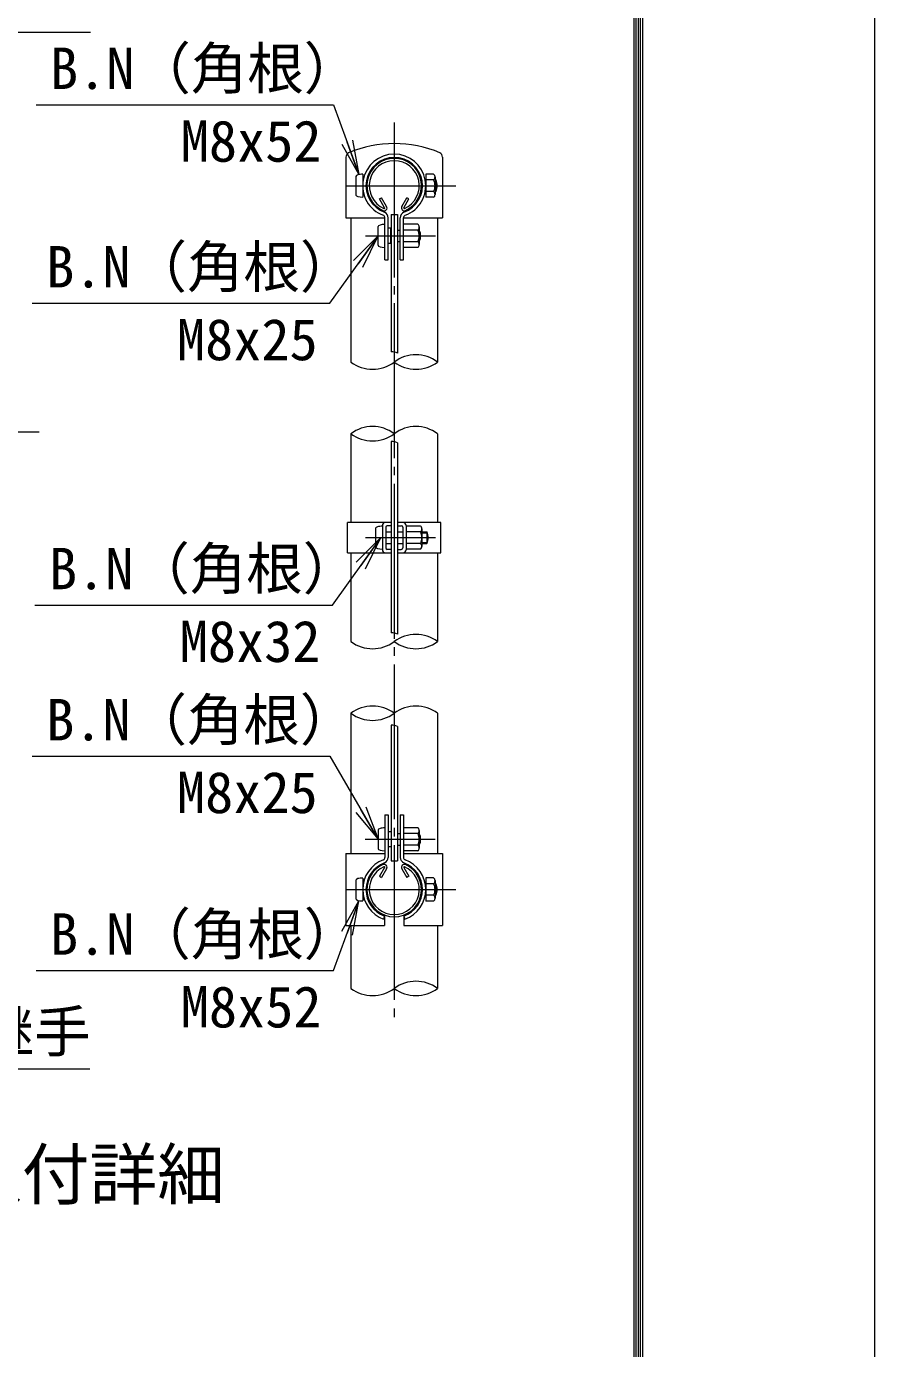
# Model space of a CAD drawing. Units: millimetres, scale not verified. Extents: x -12600 to 12600, y -8910 to 8910.
# Drawn here: x 9642 to 12600, y 101 to 4712 of the extents above; entities that cross this region are included whole.
import ezdxf
from ezdxf.enums import TextEntityAlignment as Align

# ---------------------------------------------------------------- set-up
doc = ezdxf.new("R2010")
doc.units = ezdxf.units.MM
doc.header["$LTSCALE"] = 30
doc.linetypes.add('LONG_CHAIN', pattern=[21, 18, -1, 1, -1])
for name, color, linetype, lineweight in [('0-0_D-TTL', 7, 'Continuous', 9), ('0-1_D-TTL-TXT', 7, 'Continuous', 9), ('0-3_D-STR1', 1, 'Continuous', 9), ('0-6_D-BMK', 2, 'LONG_CHAIN', 9), ('0-7_D-STR3', 3, 'Continuous', 9), ('0-9_D-STR-DIM', 7, 'Continuous', 9), ('0-A_0', 7, 'Continuous', 9), ('0-D_D-STR-TXT', 7, 'Continuous', 9)]:
    doc.layers.add(name, color=color, linetype=linetype, lineweight=lineweight)
doc.styles.add('ＭＳ ゴシック', font='')
doc.styles.get('ＭＳ ゴシック').set_extended_font_data('MS Gothic')

# ---------------------------------------------------------------- blocks, each defined once
blk = doc.blocks.new('_Open')
at = {"layer": '0-A_0'}
blk.add_line((-30, 5), (0, 0), dxfattribs=at)
blk.add_lwpolyline([(-30, -5), (0, 0), (-30, 0)], dxfattribs=at)

msp = doc.modelspace()

# ---------------------------------------------------------------- linework, layer by layer
at = {"layer": '0-0_D-TTL', "color": 2}
msp.add_lwpolyline([(-12600, 8910), (12600, 8910), (12600, -8910), (-12600, -8910)], close=True, dxfattribs=at)
at = {"layer": '0-0_D-TTL'}
for points in [[(-11790, 8250), (11790, 8250), (11790, -8250), (-11790, -8250)], [(-11782.5, 8242.5), (11782.5, 8242.5), (11782.5, -8242.5), (-11782.5, -8242.5)], [(-11775, 8235), (11775, 8235), (11775, -8235), (-11775, -8235)], [(-11767.5, 8227.5), (11767.5, 8227.5), (11767.5, -8227.5), (-11767.5, -8227.5)], [(-11760, 8220), (11760, 8220), (11760, -8220), (-11760, -8220)]]:
    msp.add_lwpolyline(points, close=True, dxfattribs=at)
at = {"layer": '0-3_D-STR1'}
for p, q in [((10873.65, 4110.36), (10880.59, 4114.37)), ((10891.19, 4079.97), (10873.65, 4110.36)), ((10898.14, 4083.98), (10880.59, 4114.37)), ((10950.98, 4083.98), (10968.53, 4114.37)), ((10957.93, 4079.97), (10975.47, 4110.36)), ((10975.47, 4110.36), (10968.53, 4114.37)), ((10773.31, 4044.13), (10773.31, 3541.63)), ((11075.81, 4044.13), (11075.81, 3541.63)), ((10773.31, 3291.63), (10773.31, 2981.59)), ((11075.81, 3291.63), (11075.81, 2981.59)), ((10773.31, 2876.6), (10773.31, 2566.63)), ((11075.81, 2876.6), (11075.81, 2566.63)), ((10773.31, 2316.63), (10773.31, 1826.88)), ((11075.81, 2316.63), (11075.81, 1826.88)), ((10891.19, 1778.53), (10873.65, 1748.14)), ((10898.14, 1774.52), (10880.59, 1744.13)), ((10950.98, 1774.52), (10968.53, 1744.13)), ((10957.93, 1778.53), (10975.47, 1748.14)), ((10873.65, 1748.14), (10880.59, 1744.13)), ((10975.47, 1748.14), (10968.53, 1744.13)), ((10773.31, 1576.88), (10773.31, 1356.88)), ((11075.81, 1576.88), (11075.81, 1356.88))]:
    msp.add_line(p, q, dxfattribs=at)
for centre, radius, start, end in [((10924.56, 4156.63), 95.25, 294.32478, 245.67522), ((10924.56, 4156.63), 87.23, 294.32478, 245.67522), ((10889.46, 4078.97), 10.03, 245.67522, 30), ((10889.46, 4078.97), 2, 245.67522, 30), ((10959.66, 4078.97), 10.03, 150, 294.32478), ((10959.66, 4078.97), 2, 150, 294.32478), ((10924.56, 1701.88), 95.25, 114.32478, 65.67522), ((10924.56, 1701.88), 87.23, 114.32478, 65.67522), ((10889.46, 1779.53), 10.03, 330, 114.32478), ((10889.46, 1779.53), 2, 330, 114.32478), ((10959.66, 1779.53), 10.03, 65.67522, 210), ((10959.66, 1779.53), 2, 65.67522, 210)]:
    msp.add_arc(centre, radius, start, end, dxfattribs=at)
at = {"layer": '0-6_D-BMK'}
for p, q in [((10924.56, 4376.63), (10924.56, 1231.63)), ((10759.42, 4156.63), (11139.1, 4156.63)), ((10824.42, 3981.63), (11068.81, 3981.63)), ((10824.36, 2929.1), (11068.75, 2929.1)), ((10833.31, 2929.1), (11063.31, 2929.1)), ((10823.36, 1876.88), (11067.76, 1876.88)), ((10759.42, 1701.88), (11139.1, 1701.88))]:
    msp.add_line(p, q, dxfattribs=at)
at = {"layer": '0-7_D-STR3'}
for p, q in [((10756.31, 4256.66), (10756.31, 4044.13)), ((11092.81, 4256.66), (11092.81, 4044.13)), ((10814.56, 4196.63), (10814.56, 4116.63)), ((11062.06, 4197.13), (11034.56, 4197.13)), ((11034.56, 4197.13), (11034.56, 4116.13)), ((10790.56, 4189.13), (10790.56, 4124.13)), ((10816.39, 4176.63), (10814.56, 4176.63)), ((11034.56, 4176.63), (11032.73, 4176.63)), ((11062.06, 4176.88), (11034.56, 4176.88)), ((11067.06, 4187.8), (11067.06, 4126.07)), ((11067.06, 4176.63), (11069.56, 4176.63)), ((11067.06, 4176.63), (11069.56, 4176.63)), ((11067.06, 4173.24), (11071.18, 4173.24)), ((11069.56, 4176.63), (11069.56, 4136.63)), ((10816.39, 4136.63), (10814.56, 4136.63)), ((11034.56, 4136.63), (11032.73, 4136.63)), ((11062.06, 4136.38), (11034.56, 4136.38)), ((11062.06, 4116.13), (11034.56, 4116.13)), ((11067.06, 4140.01), (11071.18, 4140.01)), ((11067.06, 4136.63), (11069.56, 4136.63)), ((11067.06, 4136.63), (11069.56, 4136.63)), ((10756.31, 4044.13), (10892.06, 4044.13)), ((10868.06, 3948.82), (10868.06, 4013.82)), ((10892.06, 3898.13), (10892.06, 4044.48)), ((10903.56, 3898.13), (10903.56, 4044.48)), ((10913.31, 4056.63), (10913.31, 3577.19)), ((10913.31, 4056.63), (10935.81, 4056.63)), ((10935.81, 4056.63), (10935.81, 3572.55)), ((10945.56, 3898.13), (10945.56, 4044.48)), ((10957.06, 3898.13), (10957.06, 4044.48)), ((10957.06, 4044.13), (11092.81, 4044.13)), ((11007.06, 4022.13), (10957.06, 4022.13)), ((11012.06, 4012.8), (11012.06, 3951.07)), ((10912.06, 4008.22), (10903.56, 4008.22)), ((10912.06, 4008.22), (10912.06, 3955.03)), ((10912.06, 4001.63), (10913.31, 4001.63)), ((10935.81, 4001.63), (10945.56, 4001.63)), ((11007.06, 4001.88), (10957.06, 4001.88)), ((11012.06, 4001.63), (11012.06, 3961.63)), ((11012.06, 3998.24), (11013.68, 3998.24)), ((10912.06, 3955.03), (10903.56, 3955.03)), ((10912.06, 3961.63), (10913.31, 3961.63)), ((10935.81, 3961.63), (10945.56, 3961.63)), ((11007.06, 3961.38), (10957.06, 3961.38)), ((11007.06, 3941.13), (10957.06, 3941.13)), ((11012.06, 3965.01), (11013.68, 3965.01)), ((10892.06, 3898.13), (10903.56, 3898.13)), ((10945.56, 3898.13), (10957.06, 3898.13)), ((10913.31, 3264.2), (10913.31, 2596.87)), ((10935.81, 3259.57), (10935.81, 2592.24)), ((10913.31, 2981.59), (10761.81, 2981.59)), ((10761.81, 2876.6), (10761.81, 2981.59)), ((10859.31, 2961.6), (10859.31, 2896.6)), ((10883.31, 2971.59), (10883.31, 2886.6)), ((10883.31, 2971.59), (10883.31, 2886.6)), ((10894.81, 2965.09), (10894.81, 2893.1)), ((10913.31, 2970.09), (10899.81, 2970.09)), ((11087.31, 2981.59), (10935.81, 2981.59)), ((10935.81, 2970.09), (10949.31, 2970.09)), ((10954.31, 2965.09), (10954.31, 2893.1)), ((10965.81, 2971.59), (10965.81, 2886.6)), ((10965.81, 2971.59), (10965.81, 2886.6)), ((11015.81, 2969.6), (10965.81, 2969.6)), ((11020.81, 2960.27), (11020.81, 2898.54)), ((11087.31, 2876.6), (11087.31, 2981.59)), ((10894.81, 2949.1), (10913.31, 2949.1)), ((10894.81, 2909.1), (10913.31, 2909.1)), ((10935.81, 2949.1), (10954.31, 2949.1)), ((10935.81, 2909.1), (10954.31, 2909.1)), ((11015.81, 2949.35), (10965.81, 2949.35)), ((11015.81, 2908.85), (10965.81, 2908.85)), ((11020.81, 2949.1), (11038.31, 2949.1)), ((11020.81, 2945.71), (11039.93, 2945.71)), ((11020.81, 2912.48), (11039.93, 2912.48)), ((11020.81, 2909.1), (11038.31, 2909.1)), ((11038.31, 2949.1), (11038.31, 2909.1)), ((10761.81, 2876.6), (10913.31, 2876.6)), ((10913.31, 2888.1), (10899.81, 2888.1)), ((10935.81, 2888.1), (10949.31, 2888.1)), ((10935.81, 2876.6), (11087.31, 2876.6)), ((11015.81, 2888.6), (10965.81, 2888.6)), ((10935.81, 2270.41), (10935.81, 1801.88)), ((10892.06, 1961.88), (10892.06, 1814.02)), ((10892.06, 1961.88), (10903.56, 1961.88)), ((10903.56, 1961.88), (10903.56, 1814.02)), ((10945.56, 1961.88), (10945.56, 1814.02)), ((10945.56, 1961.88), (10957.06, 1961.88)), ((10957.06, 1961.88), (10957.06, 1814.02)), ((10868.06, 1909.38), (10868.06, 1844.38)), ((10912.06, 1903.47), (10903.56, 1903.47)), ((10935.81, 1896.88), (10945.56, 1896.88)), ((11007.06, 1917.38), (10957.06, 1917.38)), ((11007.06, 1897.13), (10957.06, 1897.13)), ((10957.06, 1896.88), (10958.06, 1896.88)), ((11012.06, 1908.05), (11012.06, 1846.32)), ((11012.06, 1896.88), (11012.06, 1856.88)), ((11012.06, 1893.49), (11013.68, 1893.49)), ((10912.06, 1850.28), (10903.56, 1850.28)), ((10935.81, 1856.88), (10945.56, 1856.88)), ((10957.06, 1856.88), (10958.06, 1856.88)), ((11007.06, 1856.63), (10957.06, 1856.63)), ((11012.06, 1860.26), (11013.68, 1860.26)), ((10756.31, 1826.88), (10892.06, 1826.88)), ((10756.31, 1826.88), (10756.31, 1576.88)), ((11007.06, 1836.38), (10957.06, 1836.38)), ((10957.06, 1826.88), (11092.81, 1826.88)), ((11092.81, 1826.88), (11092.81, 1576.88)), ((10790.56, 1734.38), (10790.56, 1669.38)), ((10814.56, 1741.88), (10814.56, 1661.88)), ((10816.39, 1721.88), (10814.56, 1721.88)), ((10816.39, 1721.88), (10814.56, 1721.88)), ((11034.56, 1721.88), (11032.73, 1721.88)), ((11034.56, 1721.88), (11032.73, 1721.88)), ((11062.06, 1742.38), (11034.56, 1742.38)), ((11034.56, 1742.38), (11034.56, 1661.38)), ((11062.06, 1722.13), (11034.56, 1722.13)), ((11067.06, 1733.05), (11067.06, 1671.32)), ((11067.06, 1721.88), (11069.56, 1721.88)), ((11067.06, 1718.49), (11071.18, 1718.49)), ((11069.56, 1721.88), (11069.56, 1681.88)), ((10816.39, 1681.88), (10814.56, 1681.88)), ((10816.39, 1681.88), (10814.56, 1681.88)), ((11034.56, 1681.88), (11032.73, 1681.88)), ((11034.56, 1681.88), (11032.73, 1681.88)), ((11062.06, 1681.63), (11034.56, 1681.63)), ((11062.06, 1661.38), (11034.56, 1661.38)), ((11067.06, 1685.26), (11071.18, 1685.26)), ((11067.06, 1681.88), (11069.56, 1681.88)), ((11067.06, 1681.88), (11069.56, 1681.88)), ((10756.31, 1576.88), (10891.06, 1576.88)), ((10891.06, 1609.25), (10887.15, 1598.43)), ((10891.06, 1609.25), (10891.06, 1576.88)), ((10958.06, 1609.25), (10958.06, 1576.88)), ((10958.06, 1609.25), (10961.97, 1598.43)), ((10958.06, 1576.88), (11092.81, 1576.88))]:
    msp.add_line(p, q, dxfattribs=at)
msp.add_lwpolyline([(10913.31, 2275.05), (10913.31, 1801.88), (10935.81, 1801.88)], dxfattribs=at)
for centre, radius, start, end in [((10924.56, 3892.19), 411.25, 67.22973, 112.77027), ((10772.81, 4256.66), 16.5, 116.72671, 180), ((10924.56, 4156.63), 110, 290.1633, 249.8367), ((10924.56, 4156.63), 98.5, 289.83718, 250.16282), ((11076.31, 4256.66), 16.5, 0, 63.27329), ((11054.37, 4187), 12.71, 307.21089, 52.78911), ((11023.55, 4156.63), 43.51, 332.26063, 27.73937), ((11032.06, 4156.63), 42.5, 331.92751, 28.07249), ((11054.31, 4126.25), 12.75, 307.42505, 52.57495), ((10882.06, 4044.48), 21.5, 0, 65.03562), ((10967.06, 4044.48), 21.5, 114.96438, 180), ((10882.06, 4044.48), 10, 0, 62.72039), ((10967.06, 4044.48), 10, 117.27961, 180), ((10999.37, 4012), 12.71, 307.21089, 52.78911), ((10968.55, 3981.63), 43.51, 332.26063, 27.73937), ((10974.56, 3981.63), 42.5, 331.92751, 28.07249), ((10999.31, 3951.25), 12.75, 307.42505, 52.57495), ((10893.31, 2971.59), 10, 90, 180), ((10899.81, 2965.09), 5, 90, 180), ((10949.31, 2965.09), 5, 0, 90), ((10955.81, 2971.59), 10, 0, 90), ((11008.12, 2959.47), 12.71, 307.21089, 52.78911), ((10977.3, 2929.1), 43.51, 332.26063, 27.73937), ((11008.06, 2898.72), 12.75, 307.42505, 52.57495), ((11000.81, 2929.1), 42.5, 331.92751, 28.07249), ((10893.31, 2886.6), 10, 180, 270), ((10899.81, 2893.1), 5, 180, 270), ((10949.31, 2893.1), 5, 270, 0), ((10955.81, 2886.6), 10, 270, 0), ((10999.37, 1907.25), 12.71, 307.21089, 52.78911), ((10968.55, 1876.88), 43.51, 332.26063, 27.73937), ((10974.56, 1876.88), 42.5, 331.92751, 28.07249), ((10999.31, 1846.5), 12.75, 307.42505, 52.57495), ((10924.56, 1701.88), 110, 110.1633, 250.11694), ((10882.06, 1814.02), 10, 297.27961, 0), ((10882.06, 1814.02), 21.5, 294.96438, 0), ((10967.06, 1814.02), 21.5, 180, 245.03562), ((10967.06, 1814.02), 10, 180, 242.72039), ((10924.56, 1701.88), 110, 289.88306, 69.8367), ((10924.56, 1701.88), 98.5, 109.83718, 250.11694), ((10924.56, 1701.88), 98.5, 289.88306, 70.16282), ((11054.37, 1732.25), 12.71, 307.21089, 52.78911), ((11023.55, 1701.88), 43.51, 332.26063, 27.73937), ((11032.06, 1701.88), 42.5, 331.92751, 28.07249), ((11054.31, 1671.5), 12.75, 307.42505, 52.57495)]:
    msp.add_arc(centre, radius, start, end, dxfattribs=at)
for centre, start_param, end_param in [((10814.56, 4189.13), 1.5707963, 3.1415927), ((10814.56, 4124.13), 3.1415927, 4.712389), ((10892.06, 4013.82), 1.5707963, 3.1415927), ((10892.06, 3948.82), 3.1415927, 4.712389), ((10883.31, 2961.6), 1.5707963, 3.1415927), ((10883.31, 2896.6), 3.1415927, 4.712389), ((10892.06, 1909.38), 1.5707963, 3.1415927), ((10892.06, 1844.38), 3.1415927, 4.712389), ((10814.56, 1734.38), 1.5707963, 3.1415927), ((10814.56, 1669.38), 3.1415927, 4.712389)]:
    msp.add_ellipse(centre, major_axis=(24, 0), ratio=0.3125, start_param=start_param, end_param=end_param, dxfattribs=at)
at = {"layer": '0-9_D-STR-DIM'}
for centre, radius, start, end in [((10917.5, 3538.98), 38.4, 60.95271, 95.76063), ((11000.18, 3439.74), 126.88, 53.41445, 126.58555), ((10848.93, 3643.51), 126.88, 233.41445, 306.58555), ((11000.18, 3643.51), 126.88, 233.41445, 306.58555), ((10848.93, 3189.74), 126.88, 53.41445, 126.58555), ((10848.93, 3393.51), 126.88, 233.41445, 306.58555), ((11000.18, 3189.74), 126.88, 53.41445, 126.58555), ((10917.16, 3225.99), 38.4, 60.95271, 95.76063), ((10917.16, 2558.67), 38.4, 60.95271, 95.76063), ((11000.18, 2464.74), 126.88, 53.41445, 126.58555), ((10848.93, 2668.51), 126.88, 233.41445, 306.58555), ((11000.18, 2668.51), 126.88, 233.41445, 306.58555), ((10848.93, 2214.74), 126.88, 53.41445, 126.58555), ((10848.93, 2418.51), 126.88, 233.41445, 306.58555), ((11000.18, 2214.74), 126.88, 53.41445, 126.58555), ((10917.16, 2236.84), 38.4, 60.95271, 95.76063), ((10848.93, 1458.76), 126.88, 233.41445, 306.58555), ((11000.18, 1254.99), 126.88, 53.41445, 126.58555), ((11000.18, 1458.76), 126.88, 233.41445, 306.58555)]:
    msp.add_arc(centre, radius, start, end, dxfattribs=at)
at = {"layer": '0-D_D-STR-TXT'}
for points in [[(9865.18, 4690.54), (8823.4, 4690.54), (8586.05, 4249)], [(9675.07, 4438.93), (10713.27, 4438.93), (10800.72, 4197.28)], [(9661.74, 3746.62), (10699.94, 3746.62), (10866.9, 3980)], [(9686.57, 3296.49), (8799.87, 3296.49), (8619.33, 2955.95)], [(9671.49, 2694.09), (10709.69, 2694.09), (10876.65, 2927.47)], [(9661.74, 2166.93), (10699.94, 2166.93), (10867.06, 1878.61)], [(9675.07, 1419.27), (10713.27, 1419.27), (10800.72, 1660.91)], [(9863.17, 1075.65), (8821.39, 1075.65), (8595.92, 1604.54)]]:
    msp.add_lwpolyline(points, dxfattribs=at)

# ---------------------------------------------------------------- block references
at = {"layer": '0-D_D-STR-TXT', "xscale": 4, "yscale": 4}
for p, rotation in [((10801.4, 4195.4), 289.89477), ((10868.06, 3981.63), 54.42149), ((10877.81, 2929.1), 54.42149), ((10868.06, 1876.88), 300.09685), ((10801.4, 1662.79), 70.10523)]:
    msp.add_blockref('_Open', p, dxfattribs=dict(at, rotation=rotation))

# ---------------------------------------------------------------- texts
at = {"layer": '0-1_D-TTL-TXT', "style": 'ＭＳ ゴシック'}
msp.add_text('主柱部取付詳細', height=173.1, dxfattribs=at).set_placement((8680.88, 570.01), align=Align.BOTTOM_LEFT)
at = {"layer": '0-D_D-STR-TXT', "style": 'ＭＳ ゴシック'}
for s, p in [('B.N（角根）', (9723.78, 4450.73)), ('M8x52', (10180.05, 4196.99)), ('B.N（角根）', (9710.45, 3758.42)), ('M8x25', (10166.72, 3504.68)), ('B.N（角根）', (9720.2, 2705.89)), ('M8x32', (10176.47, 2452.15)), ('B.N（角根）', (9710.45, 2178.73)), ('M8x25', (10166.72, 1924.99)), ('B.N（角根）', (9723.78, 1431.07)), ('M8x52', (10180.05, 1177.33)), ('主柱下継手', (8881.18, 1091.21))]:
    msp.add_text(s, height=144.3, dxfattribs=at).set_placement(p, align=Align.BOTTOM_LEFT)

doc.saveas('drawing.dxf')
